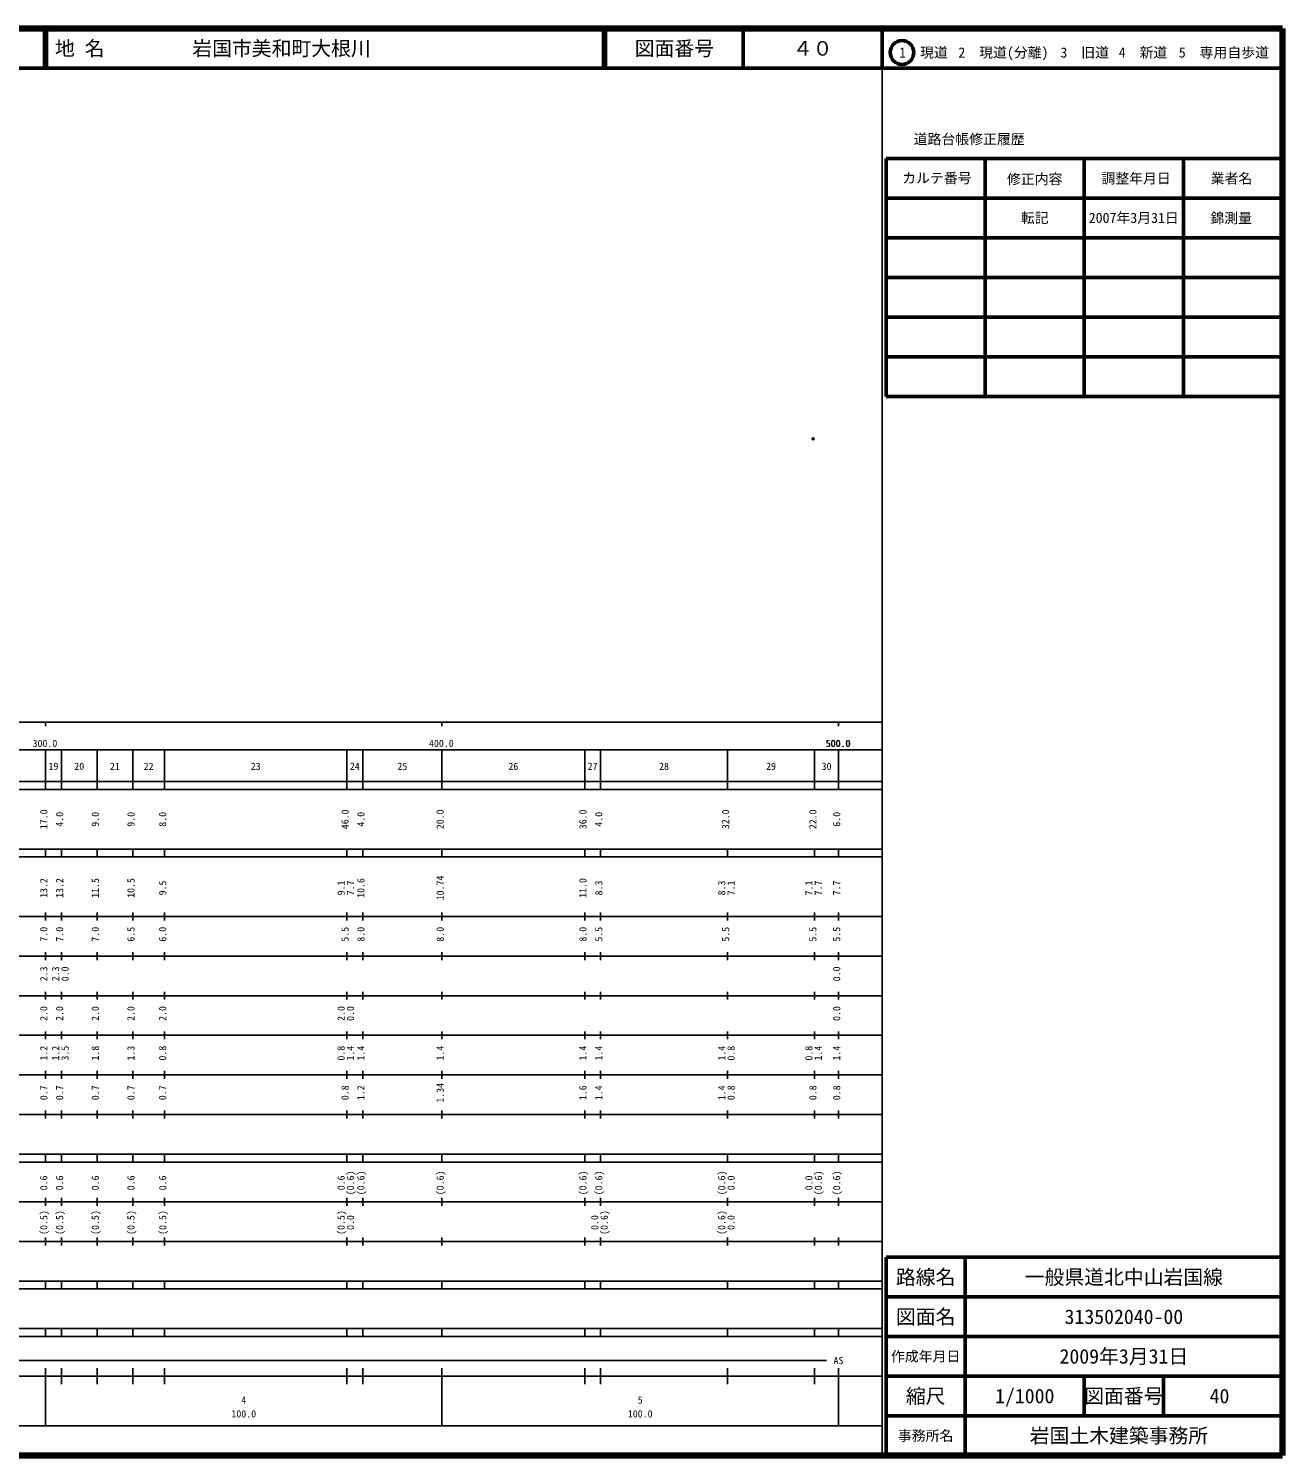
# Model space of a CAD drawing. Units: millimetres on the paper. Extents: x 40 to 680, y 20 to 380.
# Drawn here: x 363.7 to 680, y 20 to 380 of the extents above; entities that cross this region are included whole.
import ezdxf
from ezdxf.enums import TextEntityAlignment as Align

# ---------------------------------------------------------------- set-up
doc = ezdxf.new("R2010")
doc.units = ezdxf.units.MM
doc.header["$PDMODE"] = 32
doc.header["$PDSIZE"] = 0.5
doc.layers.add('M-OTRS', color=6, linetype='Continuous')
doc.layers.add('M-TTL-TXT', color=7, linetype='Continuous')
for name, color, linetype, lineweight in [('M-TTL', 2, 'Continuous', 140), ('M-TTL-BAND', 7, 'Continuous', 25), ('M-TTL-FRAM', 2, 'Continuous', 50), ('M-TTL-LINE', 7, 'Continuous', 50)]:
    doc.layers.add(name, color=color, linetype=linetype, lineweight=lineweight)
doc.styles.add('ＭＳ ゴシック', font='')
doc.styles.get('ＭＳ ゴシック').set_extended_font_data('MS Gothic')

msp = doc.modelspace()

# ---------------------------------------------------------------- linework, layer by layer
at = {"layer": 'M-OTRS'}
msp.add_point((561.647, 276.483), dxfattribs=at)
at = {"layer": 'M-TTL'}
for p, q in [((680, 380), (40, 380)), ((680, 20), (680, 380)), ((40, 20), (680, 20))]:
    msp.add_line(p, q, dxfattribs=at)
at = {"layer": 'M-TTL-BAND'}
for p, q in [((579, 20), (579, 370)), ((40, 205), (579, 205)), ((368, 205), (368, 204)), ((468, 205), (468, 204)), ((568, 205), (568, 204)), ((68, 198), (579, 198)), ((368, 188), (368, 198)), ((372, 188), (372, 198)), ((381, 188), (381, 198)), ((390, 188), (390, 198)), ((398, 188), (398, 198)), ((444, 188), (444, 198)), ((448, 188), (448, 198)), ((468, 188), (468, 198)), ((504, 188), (504, 198)), ((508, 188), (508, 198)), ((540, 188), (540, 198)), ((562, 188), (562, 198)), ((568, 188), (568, 198)), ((40, 190), (579, 190)), ((40, 188), (579, 188)), ((40, 173), (579, 173)), ((368, 171), (368, 173)), ((372, 171), (372, 173)), ((381, 171), (381, 173)), ((390, 171), (390, 173)), ((398, 171), (398, 173)), ((444, 171), (444, 173)), ((448, 171), (448, 173)), ((468, 171), (468, 173)), ((504, 171), (504, 173)), ((508, 171), (508, 173)), ((540, 171), (540, 173)), ((562, 171), (562, 173)), ((568, 171), (568, 173)), ((40, 171), (579, 171)), ((40, 156), (579, 156)), ((368, 155), (368, 157)), ((372, 155), (372, 157)), ((381, 155), (381, 157)), ((390, 155), (390, 157)), ((398, 155), (398, 157)), ((444, 155), (444, 157)), ((448, 155), (448, 157)), ((468, 155), (468, 157)), ((504, 155), (504, 157)), ((508, 155), (508, 157)), ((540, 155), (540, 157)), ((562, 155), (562, 157)), ((568, 155), (568, 157)), ((46, 146), (579, 146)), ((368, 145), (368, 147)), ((372, 145), (372, 147)), ((381, 145), (381, 147)), ((390, 145), (390, 147)), ((398, 145), (398, 147)), ((444, 145), (444, 147)), ((448, 145), (448, 147)), ((468, 145), (468, 147)), ((504, 145), (504, 147)), ((508, 145), (508, 147)), ((540, 145), (540, 147)), ((562, 145), (562, 147)), ((568, 145), (568, 147)), ((368, 135), (368, 137)), ((372, 135), (372, 137)), ((381, 135), (381, 137)), ((390, 135), (390, 137)), ((398, 135), (398, 137)), ((444, 135), (444, 137)), ((448, 135), (448, 137)), ((468, 135), (468, 137)), ((504, 135), (504, 137)), ((508, 135), (508, 137)), ((540, 135), (540, 137)), ((562, 135), (562, 137)), ((568, 135), (568, 137)), ((52, 136), (579, 136)), ((46, 126), (579, 126)), ((368, 125), (368, 127)), ((372, 125), (372, 127)), ((381, 125), (381, 127)), ((390, 125), (390, 127)), ((398, 125), (398, 127)), ((444, 125), (444, 127)), ((448, 125), (448, 127)), ((468, 125), (468, 127)), ((504, 125), (504, 127)), ((508, 125), (508, 127)), ((540, 125), (540, 127)), ((562, 125), (562, 127)), ((568, 125), (568, 127)), ((52, 116), (579, 116)), ((368, 115), (368, 117)), ((372, 115), (372, 117)), ((381, 115), (381, 117)), ((390, 115), (390, 117)), ((398, 115), (398, 117)), ((444, 115), (444, 117)), ((448, 115), (448, 117)), ((468, 115), (468, 117)), ((504, 115), (504, 117)), ((508, 115), (508, 117)), ((540, 115), (540, 117)), ((562, 115), (562, 117)), ((568, 115), (568, 117)), ((46, 106), (579, 106)), ((368, 105), (368, 107)), ((372, 105), (372, 107)), ((381, 105), (381, 107)), ((390, 105), (390, 107)), ((398, 105), (398, 107)), ((444, 105), (444, 107)), ((448, 105), (448, 107)), ((468, 105), (468, 107)), ((504, 105), (504, 107)), ((508, 105), (508, 107)), ((540, 105), (540, 107)), ((562, 105), (562, 107)), ((568, 105), (568, 107)), ((40, 96), (579, 96)), ((40, 94), (579, 94)), ((368, 94), (368, 96)), ((372, 94), (372, 96)), ((381, 94), (381, 96)), ((390, 94), (390, 96)), ((398, 94), (398, 96)), ((444, 94), (444, 96)), ((448, 94), (448, 96)), ((468, 94), (468, 96)), ((504, 94), (504, 96)), ((508, 94), (508, 96)), ((540, 94), (540, 96)), ((562, 94), (562, 96)), ((568, 94), (568, 96)), ((49, 84), (579, 84)), ((368, 83), (368, 85)), ((372, 83), (372, 85)), ((381, 83), (381, 85)), ((390, 83), (390, 85)), ((398, 83), (398, 85)), ((444, 83), (444, 85)), ((448, 83), (448, 85)), ((468, 83), (468, 85)), ((504, 83), (504, 85)), ((508, 83), (508, 85)), ((540, 83), (540, 85)), ((562, 83), (562, 85)), ((568, 83), (568, 85)), ((40, 74), (579, 74)), ((368, 73), (368, 75)), ((372, 73), (372, 75)), ((381, 73), (381, 75)), ((390, 73), (390, 75)), ((398, 73), (398, 75)), ((444, 73), (444, 75)), ((448, 73), (448, 75)), ((468, 73), (468, 75)), ((504, 73), (504, 75)), ((508, 73), (508, 75)), ((540, 73), (540, 75)), ((562, 73), (562, 75)), ((568, 73), (568, 75)), ((40, 64), (579, 64)), ((40, 62), (579, 62)), ((368, 62), (368, 64)), ((372, 62), (372, 64)), ((381, 62), (381, 64)), ((390, 62), (390, 64)), ((398, 62), (398, 64)), ((444, 62), (444, 64)), ((448, 62), (448, 64)), ((468, 62), (468, 64)), ((504, 62), (504, 64)), ((508, 62), (508, 64)), ((540, 62), (540, 64)), ((562, 62), (562, 64)), ((568, 62), (568, 64)), ((40, 52), (579, 52)), ((368, 50), (368, 52)), ((372, 50), (372, 52)), ((381, 50), (381, 52)), ((390, 50), (390, 52)), ((398, 50), (398, 52)), ((444, 50), (444, 52)), ((448, 50), (448, 52)), ((468, 50), (468, 52)), ((504, 50), (504, 52)), ((508, 50), (508, 52)), ((540, 50), (540, 52)), ((562, 50), (562, 52)), ((568, 50), (568, 52)), ((40, 50), (579, 50)), ((71, 44), (565, 44)), ((40, 40), (579, 40)), ((368, 27.5), (368, 42)), ((372, 38), (372, 42)), ((381, 38), (381, 42)), ((390, 38), (390, 42)), ((398, 38), (398, 42)), ((444, 38), (444, 42)), ((448, 38), (448, 42)), ((468, 27.5), (468, 42)), ((504, 38), (504, 42)), ((508, 38), (508, 42)), ((540, 38), (540, 42)), ((562, 38), (562, 42)), ((568, 27.5), (568, 42)), ((68, 27.5), (579, 27.5))]:
    msp.add_line(p, q, dxfattribs=at)
at = {"layer": 'M-TTL-FRAM'}
for p, q in [((580, 347.197), (580, 287.197)), ((580, 347.197), (680, 347.197)), ((580, 287.197), (680, 287.197)), ((680, 70), (580, 70)), ((580, 70), (580, 20))]:
    msp.add_line(p, q, dxfattribs=at)
at = {"layer": 'M-TTL-LINE'}
for p, q in [((367.75, 380), (367.75, 370)), ((368.25, 380), (368.25, 370)), ((508.747, 380), (508.747, 370)), ((509.247, 380), (509.247, 370)), ((543.997, 380), (543.997, 370)), ((579, 380), (579, 370)), ((40, 370), (680, 370)), ((605, 347.197), (605, 287.197)), ((630, 347.197), (630, 287.197)), ((655, 347.197), (655, 287.197)), ((580, 337.197), (680, 337.197)), ((580, 327.197), (680, 327.197)), ((580, 317.197), (680, 317.197)), ((580, 307.197), (680, 307.197)), ((580, 297.197), (680, 297.197)), ((600, 70), (600, 20)), ((680, 60), (580, 60)), ((680, 50), (580, 50)), ((680, 40), (580, 40)), ((630, 40), (630, 30)), ((650, 40), (650, 30)), ((680, 30), (580, 30))]:
    msp.add_line(p, q, dxfattribs=at)
msp.add_circle((584.031, 373.958), 3, dxfattribs=at)

# ---------------------------------------------------------------- texts
at = {"layer": 'M-TTL-BAND', "style": 'ＭＳ ゴシック'}
for s, p in [('300.0', (367.844, 198.195)), ('400.0', (467.844, 198.195)), ('500.0', (567.844, 198.195)), ('500.0', (568, 198.195)), ('19', (370, 192.405)), ('20', (376.5, 192.405)), ('21', (385.5, 192.405)), ('22', (394, 192.405)), ('23', (421, 192.405)), ('24', (446, 192.405)), ('25', (458, 192.405)), ('26', (486, 192.405)), ('27', (506, 192.405)), ('28', (524, 192.405)), ('29', (551, 192.405)), ('30', (565, 192.405)), ('AS', (568, 42.5)), ('4', (418, 32.523)), ('5', (518, 32.523)), ('100.0', (418, 29.033)), ('100.0', (518, 29.033))]:
    msp.add_text(s, height=1.833, dxfattribs=at).set_placement(p, align=Align.BOTTOM_CENTER)
for s, p in [('17.0', (369, 180.5)), ('4.0', (373, 180.5)), ('9.0', (382, 180.5)), ('9.0', (391, 180.5)), ('8.0', (399, 180.5)), ('46.0', (445, 180.5)), ('4.0', (449, 180.5)), ('20.0', (469, 180.5)), ('36.0', (505, 180.5)), ('4.0', (509, 180.5)), ('32.0', (541, 180.5)), ('22.0', (563, 180.5)), ('6.0', (569, 180.5)), ('10.74', (469, 163.174)), ('13.2', (369, 163.174)), ('13.2', (373, 163.174)), ('11.5', (382, 163.174)), ('10.5', (391, 163.174)), ('9.5', (399, 163.174)), ('9.1', (444, 163.174)), ('7.7', (446.37, 163.174)), ('10.6', (449, 163.174)), ('11.0', (505, 163.174)), ('8.3', (509, 163.174)), ('8.3', (540, 163.174)), ('7.1', (542.37, 163.174)), ('7.1', (562, 163.174)), ('7.7', (564.37, 163.174)), ('7.7', (569, 163.174)), ('7.0', (369, 151.5)), ('7.0', (373, 151.5)), ('7.0', (382, 151.5)), ('6.5', (391, 151.5)), ('6.0', (399, 151.5)), ('5.5', (445, 151.5)), ('8.0', (449, 151.5)), ('8.0', (469, 151.5)), ('8.0', (505, 151.5)), ('5.5', (509, 151.5)), ('5.5', (541, 151.5)), ('5.5', (563, 151.5)), ('5.5', (569, 151.5)), ('2.3', (369, 141.5)), ('2.3', (372, 141.5)), ('0.0', (374.37, 141.5)), ('0.0', (569, 141.5)), ('2.0', (369, 131.5)), ('2.0', (373, 131.5)), ('2.0', (382, 131.5)), ('2.0', (391, 131.5)), ('2.0', (399, 131.5)), ('2.0', (444, 131.5)), ('0.0', (446.37, 131.5)), ('0.0', (569, 131.5)), ('1.2', (369, 121.5)), ('1.2', (372, 121.5)), ('3.5', (374.37, 121.5)), ('1.8', (382, 121.5)), ('1.3', (391, 121.5)), ('0.8', (399, 121.5)), ('0.8', (444, 121.5)), ('1.4', (446.37, 121.5)), ('1.4', (449, 121.5)), ('1.4', (469, 121.5)), ('1.4', (505, 121.5)), ('1.4', (509, 121.5)), ('1.4', (540, 121.5)), ('0.8', (542.37, 121.5)), ('0.8', (562, 121.5)), ('1.4', (564.37, 121.5)), ('1.4', (569, 121.5)), ('0.7', (369, 111.5)), ('0.7', (373, 111.5)), ('0.7', (382, 111.5)), ('0.7', (391, 111.5)), ('0.7', (399, 111.5)), ('0.8', (445, 111.5)), ('1.2', (449, 111.5)), ('1.34', (469, 111.5)), ('1.6', (505, 111.5)), ('1.4', (509, 111.5)), ('1.4', (540, 111.5)), ('0.8', (542.37, 111.5)), ('0.8', (563, 111.5)), ('0.8', (569, 111.5)), ('0.6', (369, 88.764)), ('0.6', (373, 88.764)), ('0.6', (382, 88.764)), ('0.6', (391, 88.764)), ('0.6', (399, 88.764)), ('0.6', (444, 88.764)), ('(0.6)', (446.37, 88.764)), ('(0.6)', (449, 88.764)), ('(0.6)', (469, 88.764)), ('(0.6)', (505, 88.764)), ('(0.6)', (509, 88.764)), ('(0.6)', (540, 88.764)), ('0.0', (542.37, 88.764)), ('0.0', (562, 88.764)), ('(0.6)', (564.37, 88.764)), ('(0.6)', (569, 88.764)), ('(0.5)', (369, 78.764)), ('(0.5)', (373, 78.764)), ('(0.5)', (382, 78.764)), ('(0.5)', (391, 78.764)), ('(0.5)', (399, 78.764)), ('(0.5)', (444, 78.764)), ('0.0', (446.37, 78.764)), ('0.0', (508, 78.764)), ('(0.6)', (510.37, 78.764)), ('(0.6)', (540, 78.764)), ('0.0', (542.37, 78.764))]:
    msp.add_text(s, height=1.833, rotation=90, dxfattribs=at).set_placement(p, align=Align.BOTTOM_CENTER)
at = {"layer": 'M-TTL-TXT', "style": 'ＭＳ ゴシック'}
for s, p in [('地 名', (370.38, 375)), ('岩国市美和町大根川', (405.024, 375))]:
    msp.add_text(s, height=3.666, dxfattribs=at).set_placement(p, align=Align.MIDDLE_LEFT)
for s, height, p in [('図面番号', 3.666, (526.622, 375)), ('４０', 3.666, (561.497, 375)), ('1\u3000現道', 2.566, (589.448, 373.958)), ('2\u3000現道(分離)', 2.566, (609.619, 373.958)), ('3\u3000旧道', 2.566, (630.121, 373.958)), ('4\u3000新道', 2.566, (644.824, 373.958)), ('5\u3000専用自歩道', 2.566, (665.228, 373.958)), ('道路台帳修正履歴', 2.566, (600.968, 352.113)), ('カルテ番号', 2.566, (592.839, 342.277)), ('修正内容', 2.566, (617.509, 342.023)), ('調整年月日', 2.566, (643.089, 342.197)), ('業者名', 2.566, (667.134, 342.197)), ('転記', 2.566, (617.5, 332.245)), ('2007年3月31日', 2.566, (642.5, 332.245)), ('錦測量', 2.566, (667.077, 332.189)), ('路線名', 3.666, (590, 65)), ('路線名', 3.666, (590, 65)), ('一般県道北中山岩国線', 3.666, (640, 65)), ('図面名', 3.666, (590, 55)), ('図面名', 3.666, (590, 55)), ('313502040-00', 3.666, (640, 55)), ('2009年3月31日', 3.666, (640, 45)), ('作成年月日', 2.566, (590, 45)), ('作成年月日', 2.566, (590, 45)), ('縮尺', 3.666, (590, 35)), ('縮尺', 3.666, (590, 35)), ('1/1000', 3.666, (615, 35)), ('図面番号', 3.666, (640, 35)), ('図面番号', 3.666, (640, 35)), ('40', 3.666, (664.125, 35)), ('事務所名', 2.566, (590, 25)), ('事務所名', 2.566, (590, 25)), ('岩国土木建築事務所 ', 3.666, (640, 25))]:
    msp.add_text(s, height=height, dxfattribs=at).set_placement(p, align=Align.MIDDLE_CENTER)

doc.saveas('drawing.dxf')
